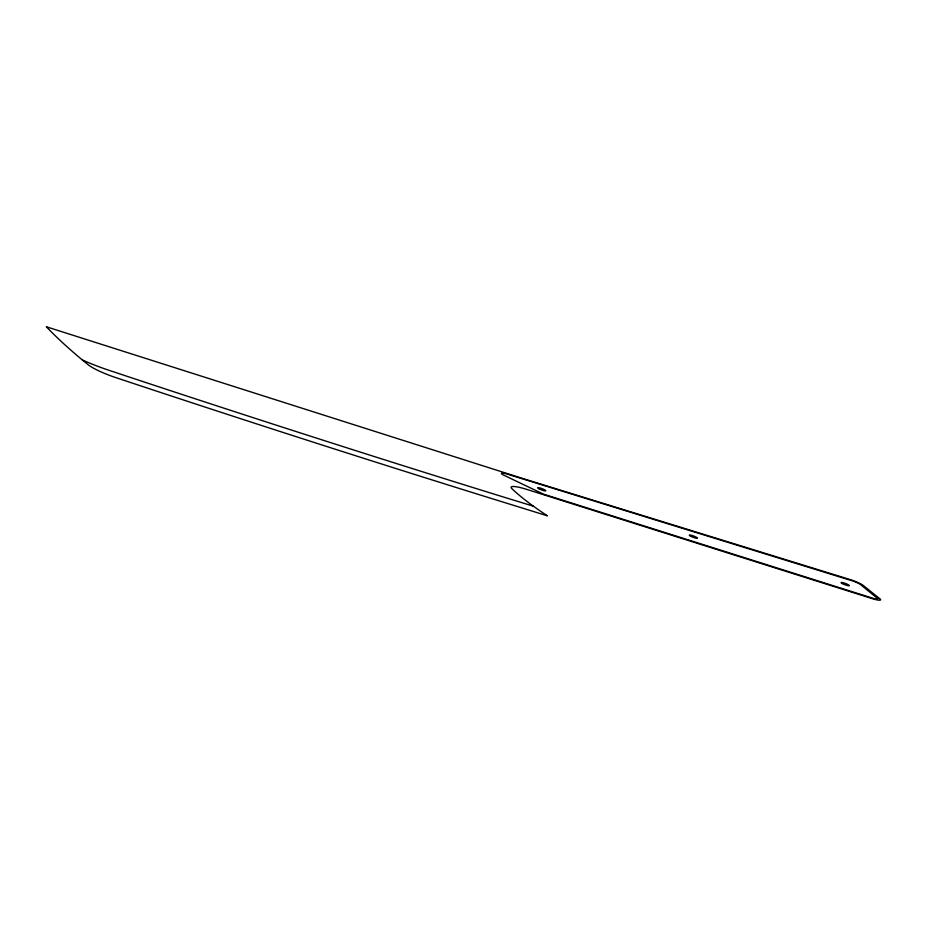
<?xml version="1.0" encoding="UTF-8"?>
<svg xmlns="http://www.w3.org/2000/svg" width="927" height="927" viewBox="0 0 927 927"><rect width="100%" height="100%" fill="white"/><g stroke="black" fill="none" stroke-linecap="round" stroke-linejoin="round"><path stroke-width="1.39" d="M533.407 506.2A363.975 57.567 20.6 0 1 512.04 488.796A22.619 3.581 20.6 0 1 526.327 489.259L872.689 598.761A11.75 1.854 20.6 0 0 880.221 599.062L863.86 585.922A11.75 1.854 20.6 0 0 850.221 579.595L524.543 479.05L46.35 326.779A1140.453 180.371 20.6 0 0 81.611 359.363L87.88 364.496A26.721 4.229 20.6 0 0 113.476 376.825L134.647 383.871A3591.117 567.961 20.6 0 0 516.061 506.107L547.393 515.829A363.975 57.567 20.6 0 1 536.698 508.552L533.407 506.2L507.869 498.378A3561.743 563.315 20.6 0 1 129.583 377.15L108.563 370.163A45.724 7.231 20.6 0 1 82.294 359.919M507.532 474.218L505.4 473.604A8.783 1.39 20.6 0 0 502.596 474.612L543.407 494.126L873.894 598.564A8.783 1.39 20.6 0 0 877.869 598.726L860.326 584.427A8.783 1.39 20.6 0 0 853.118 581.067L507.532 474.218M538.842 488.738A4.403 0.695 20.6 0 0 545.725 490.893A4.403 0.695 20.6 0 0 540.568 488.123A4.403 0.695 20.6 0 0 538.842 488.738M690.557 536.154A4.403 0.695 20.6 0 0 697.44 538.309A4.403 0.695 20.6 0 0 692.284 535.539A4.403 0.695 20.6 0 0 690.557 536.154M842.342 583.593A4.403 0.695 20.6 0 0 849.213 585.748A4.403 0.695 20.6 0 0 844.057 582.967A4.403 0.695 20.6 0 0 842.342 583.593"/></g></svg>
